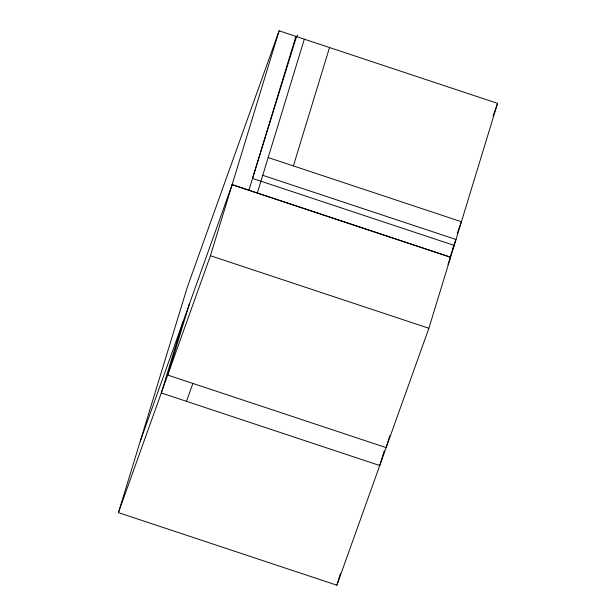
<?xml version="1.0" encoding="UTF-8"?>
<svg xmlns="http://www.w3.org/2000/svg" width="616" height="616" viewBox="0 0 616 616"><rect width="100%" height="100%" fill="white"/><g stroke="black" fill="none" stroke-linecap="round" stroke-linejoin="round"><path stroke-width="0.92" d="M140.256 441.241L187.241 287.387L279.11 30.8L497.566 103.357L428.882 328.274L336.89 585.2L118.434 512.643L140.125 441.618L232.132 184.654L450.589 257.203L447.986 264.48M182.975 321.937L161.284 392.962L379.741 465.519L384.23 450.827M189.397 303.996L167.698 375.059L386.155 447.616L389.797 435.681M118.434 512.643L210.426 255.717L279.11 30.8M450.573 257.249L248.918 190.275L295.911 36.383M257.326 193.062L304.319 39.17M293.378 165.92L329.522 47.54M336.89 585.2L340.509 573.365M296.504 36.575L252.537 178.432L454.185 245.407L449.98 257.165M186.494 401.332L192.9 383.429M493.054 115.954L497.566 103.357M457.226 233.433L461.415 221.729L268.168 157.55M452.437 249.434L455.994 239.493L262.747 175.306M296.427 37.676L297.405 34.966M210.426 255.717L428.882 328.274M232.132 184.654L248.918 190.275"/></g></svg>
